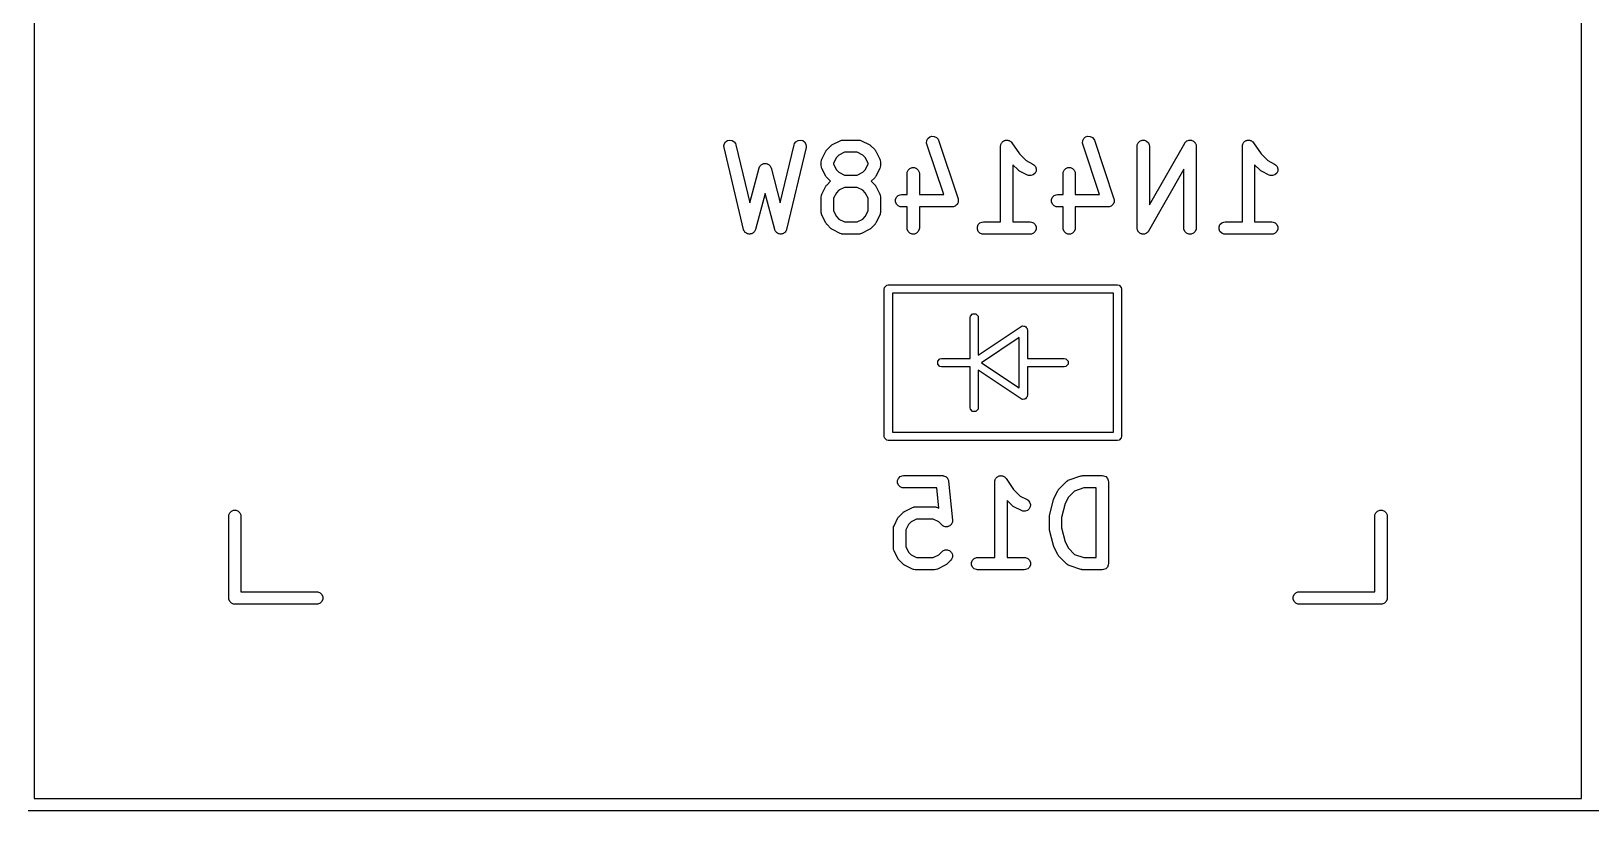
# Model space of a CAD drawing. Extents: x 100 to 190, y -154 to -36.
# Drawn here: x 142.91 to 161.96, y -152.47 to -142.95 of the extents above; entities that cross this region are included whole.
import ezdxf

# ---------------------------------------------------------------- set-up
doc = ezdxf.new("R2010")
doc.units = 0
doc.layers.add('BLACK', color=7, linetype='CONTINUOUS')

msp = doc.modelspace()

# ---------------------------------------------------------------- linework, layer by layer
at = {"layer": 'BLACK', "linetype": 'CONTINUOUS'}
for p, q in [((142.95, -133.425), (142.95, -152.325)), ((161.85, -152.325), (161.85, -133.425)), ((151.372968, -144.357623), (151.377601, -144.328728)), ((151.374956, -144.372191), (151.372968, -144.357623)), ((151.613051, -145.372191), (151.374956, -144.372191)), ((151.377601, -144.328728), (151.392937, -144.303806)), ((151.392937, -144.303806), (151.416644, -144.286649)), ((151.416644, -144.286649), (151.445112, -144.279871)), ((151.445112, -144.279871), (151.474007, -144.284504)), ((151.474007, -144.284504), (151.498929, -144.29984)), ((151.498929, -144.29984), (151.516086, -144.323547)), ((151.516086, -144.323547), (151.520876, -144.337447)), ((151.520876, -144.337447), (151.690127, -145.048303)), ((152.062846, -145.048303), (152.232098, -144.337447)), ((152.378018, -144.37219), (152.139923, -145.372191)), ((152.232098, -144.337447), (152.236888, -144.323547)), ((152.236888, -144.323547), (152.254045, -144.29984)), ((152.254045, -144.29984), (152.278967, -144.284504)), ((152.278967, -144.284504), (152.307862, -144.279871)), ((152.307862, -144.279871), (152.33633, -144.286649)), ((152.33633, -144.286649), (152.360037, -144.303806)), ((152.360037, -144.303806), (152.375373, -144.328728)), ((152.375373, -144.328728), (152.380006, -144.357623)), ((152.380006, -144.357623), (152.378018, -144.37219)), ((152.628259, -144.402773), (152.632978, -144.397024)), ((152.632978, -144.397024), (152.680597, -144.349405)), ((152.680597, -144.349405), (152.686346, -144.344686)), ((152.686346, -144.344686), (152.687646, -144.343188)), ((152.687646, -144.343188), (152.689905, -144.341766)), ((152.689905, -144.341766), (152.691962, -144.340078)), ((152.691962, -144.340078), (152.693789, -144.33932)), ((152.693789, -144.33932), (152.700089, -144.335356)), ((152.700089, -144.335356), (152.795327, -144.287737)), ((152.795327, -144.287737), (152.809058, -144.282482)), ((152.809058, -144.282482), (152.811747, -144.28229)), ((152.811747, -144.28229), (152.814236, -144.28126)), ((152.814236, -144.28126), (152.828868, -144.279819)), ((152.828868, -144.279819), (153.019344, -144.279819)), ((153.019344, -144.279819), (153.033976, -144.28126)), ((153.033976, -144.28126), (153.036465, -144.282291)), ((153.036465, -144.282291), (153.039153, -144.282482)), ((153.039153, -144.282482), (153.052885, -144.287737)), ((153.052885, -144.287737), (153.148123, -144.335356)), ((153.148123, -144.335356), (153.154422, -144.33932)), ((153.154422, -144.33932), (153.15625, -144.340078)), ((153.15625, -144.340078), (153.158306, -144.341766)), ((153.158306, -144.341766), (153.160566, -144.343188)), ((153.160566, -144.343188), (153.161865, -144.344686)), ((153.161865, -144.344686), (153.167615, -144.349405)), ((153.167615, -144.349405), (153.215234, -144.397024)), ((153.215234, -144.397024), (153.219952, -144.402773)), ((153.849695, -144.31658), (153.85177, -144.28739)), ((153.852955, -144.330917), (153.849695, -144.31658)), ((153.85177, -144.28739), (153.864856, -144.261217)), ((154.058144, -144.946485), (153.852955, -144.330917)), ((153.864856, -144.261217), (153.886963, -144.242043)), ((153.886963, -144.242043), (153.914726, -144.232789)), ((153.914726, -144.232789), (153.943916, -144.234864)), ((153.943916, -144.234864), (153.970089, -144.24795)), ((153.970089, -144.24795), (153.989263, -144.270057)), ((153.989263, -144.270057), (153.995257, -144.283483)), ((153.995257, -144.283483), (154.233352, -144.997767)), ((154.753868, -144.35474), (154.753883, -144.354663)), ((154.753873, -144.354766), (154.753868, -144.35474)), ((154.753868, -144.354819), (154.753873, -144.354766)), ((154.753868, -145.279819), (154.753868, -144.354819)), ((154.753883, -144.354663), (154.755309, -144.340187)), ((154.755309, -144.340187), (154.75815, -144.333326)), ((154.75815, -144.333326), (154.759607, -144.326046)), ((154.759607, -144.326046), (154.763695, -144.31994)), ((154.763695, -144.31994), (154.766508, -144.313151)), ((154.766508, -144.313151), (154.771758, -144.3079)), ((154.771758, -144.3079), (154.77589, -144.301731)), ((154.77589, -144.301731), (154.782004, -144.297654)), ((154.782004, -144.297654), (154.7872, -144.292459)), ((154.7872, -144.292459), (154.79406, -144.289617)), ((154.79406, -144.289617), (154.800239, -144.285498)), ((154.800239, -144.285498), (154.807447, -144.284072)), ((154.807447, -144.284072), (154.814236, -144.28126)), ((154.814236, -144.28126), (154.821663, -144.28126)), ((154.821663, -144.28126), (154.828947, -144.279819)), ((154.828947, -144.279819), (154.836152, -144.28126)), ((154.836152, -144.28126), (154.8435, -144.28126)), ((154.8435, -144.28126), (154.85036, -144.284101)), ((154.85036, -144.284101), (154.857641, -144.285558)), ((154.857641, -144.285558), (154.863746, -144.289646)), ((154.863746, -144.289646), (154.870536, -144.292459)), ((154.870536, -144.292459), (154.875786, -144.297709)), ((154.875786, -144.297709), (154.881956, -144.301841)), ((154.881956, -144.301841), (154.891176, -144.313099)), ((154.891176, -144.313099), (154.891228, -144.313151)), ((154.891228, -144.313151), (154.891237, -144.313173)), ((154.891237, -144.313173), (154.891272, -144.313216)), ((154.891272, -144.313216), (154.98239, -144.449894)), ((155.754457, -144.31658), (155.756532, -144.28739)), ((155.757717, -144.330917), (155.754457, -144.31658)), ((155.756532, -144.28739), (155.769618, -144.261217)), ((155.962906, -144.946485), (155.757717, -144.330917)), ((155.769618, -144.261217), (155.791725, -144.242043)), ((155.791725, -144.242043), (155.819488, -144.232789)), ((155.819488, -144.232789), (155.848678, -144.234864)), ((155.848678, -144.234864), (155.874851, -144.24795)), ((155.874851, -144.24795), (155.894025, -144.270057)), ((155.894025, -144.270057), (155.900019, -144.283483)), ((155.900019, -144.283483), (156.138114, -144.997767)), ((156.420535, -144.354819), (156.421976, -144.340187)), ((156.420535, -145.354819), (156.420535, -144.354819)), ((156.421976, -144.340187), (156.433175, -144.313151)), ((156.433175, -144.313151), (156.453867, -144.292459)), ((156.453867, -144.292459), (156.480903, -144.28126)), ((156.480903, -144.28126), (156.510167, -144.28126)), ((156.510167, -144.28126), (156.537203, -144.292459)), ((156.537203, -144.292459), (156.557895, -144.313151)), ((156.557895, -144.313151), (156.569094, -144.340187)), ((156.569094, -144.340187), (156.570535, -144.354819)), ((156.570535, -145.072402), (157.001845, -144.317608)), ((156.570535, -144.354819), (156.570535, -145.072402)), ((157.001845, -144.317608), (157.004034, -144.314523)), ((157.004034, -144.314523), (157.004603, -144.313151)), ((157.004603, -144.313151), (157.006, -144.311753)), ((157.006, -144.311753), (157.010355, -144.305619)), ((157.010355, -144.305619), (157.018243, -144.29951)), ((157.018243, -144.29951), (157.025295, -144.292459)), ((157.025295, -144.292459), (157.029713, -144.290628)), ((157.029713, -144.290628), (157.033493, -144.287702)), ((157.033493, -144.287702), (157.043114, -144.285077)), ((157.043114, -144.285077), (157.052331, -144.28126)), ((157.052331, -144.28126), (157.057112, -144.28126)), ((157.057112, -144.28126), (157.061724, -144.280002)), ((157.061724, -144.280002), (157.071621, -144.28126)), ((157.071621, -144.28126), (157.081595, -144.28126)), ((157.081595, -144.28126), (157.08601, -144.283089)), ((157.08601, -144.283089), (157.090754, -144.283692)), ((157.090754, -144.283692), (157.099418, -144.288642)), ((157.099418, -144.288642), (157.108631, -144.292459)), ((157.108631, -144.292459), (157.112009, -144.295837)), ((157.112009, -144.295837), (157.116163, -144.298211)), ((157.116163, -144.298211), (157.122272, -144.3061)), ((157.122272, -144.3061), (157.129323, -144.313151)), ((157.129323, -144.313151), (157.131152, -144.317567)), ((157.131152, -144.317567), (157.13408, -144.321348)), ((157.13408, -144.321348), (157.136704, -144.330971)), ((157.136704, -144.330971), (157.140522, -144.340187)), ((157.140522, -144.340187), (157.141258, -144.347669)), ((157.141258, -144.347669), (157.14178, -144.34958)), ((157.14178, -144.34958), (157.141592, -144.351055)), ((157.141592, -144.351055), (157.141963, -144.354819)), ((157.141963, -144.354819), (157.141963, -145.354819)), ((157.706249, -144.35474), (157.706264, -144.354663)), ((157.706254, -144.354766), (157.706249, -144.35474)), ((157.706249, -144.354819), (157.706254, -144.354766)), ((157.706249, -145.279819), (157.706249, -144.354819)), ((157.706264, -144.354663), (157.70769, -144.340187)), ((157.70769, -144.340187), (157.710531, -144.333326)), ((157.710531, -144.333326), (157.711988, -144.326046)), ((157.711988, -144.326046), (157.716076, -144.31994)), ((157.716076, -144.31994), (157.718889, -144.313151)), ((157.718889, -144.313151), (157.724139, -144.3079)), ((157.724139, -144.3079), (157.728271, -144.301731)), ((157.728271, -144.301731), (157.734385, -144.297654)), ((157.734385, -144.297654), (157.739581, -144.292459)), ((157.739581, -144.292459), (157.746441, -144.289617)), ((157.746441, -144.289617), (157.75262, -144.285498)), ((157.75262, -144.285498), (157.759828, -144.284072)), ((157.759828, -144.284072), (157.766617, -144.28126)), ((157.766617, -144.28126), (157.774044, -144.28126)), ((157.774044, -144.28126), (157.781328, -144.279819)), ((157.781328, -144.279819), (157.788533, -144.28126)), ((157.788533, -144.28126), (157.795881, -144.28126)), ((157.795881, -144.28126), (157.802741, -144.284101)), ((157.802741, -144.284101), (157.810022, -144.285558)), ((157.810022, -144.285558), (157.816127, -144.289646)), ((157.816127, -144.289646), (157.822917, -144.292459)), ((157.822917, -144.292459), (157.828167, -144.297709)), ((157.828167, -144.297709), (157.834337, -144.301841)), ((157.834337, -144.301841), (157.843557, -144.313099)), ((157.843557, -144.313099), (157.843609, -144.313151)), ((157.843609, -144.313151), (157.843618, -144.313173)), ((157.843618, -144.313173), (157.843653, -144.313216)), ((157.843653, -144.313216), (157.934771, -144.449894)), ((151.820158, -144.591015), (151.824015, -144.588062)), ((151.824015, -144.588062), (151.826969, -144.584204)), ((151.826969, -144.584204), (151.835536, -144.579243)), ((151.835536, -144.579243), (151.843396, -144.573228)), ((151.843396, -144.573228), (151.848088, -144.571976)), ((151.848088, -144.571976), (151.852294, -144.569542)), ((151.852294, -144.569542), (151.862111, -144.568237)), ((151.862111, -144.568237), (151.871672, -144.565688)), ((151.871672, -144.565688), (151.876484, -144.566327)), ((151.876484, -144.566327), (151.881303, -144.565687)), ((151.881303, -144.565687), (151.890873, -144.568239)), ((151.890873, -144.568239), (151.90068, -144.569542)), ((151.90068, -144.569542), (151.904881, -144.571974)), ((151.904881, -144.571974), (151.909578, -144.573227)), ((151.909578, -144.573227), (151.91744, -144.579245)), ((151.91744, -144.579245), (151.926005, -144.584204)), ((151.926005, -144.584204), (151.928957, -144.588061)), ((151.928957, -144.588061), (151.932816, -144.591015)), ((152.563392, -144.545295), (152.564833, -144.530663)), ((152.563392, -144.592914), (152.563392, -144.545295)), ((152.564833, -144.530663), (152.565864, -144.528173)), ((152.565864, -144.528173), (152.566055, -144.525486)), ((152.566055, -144.525486), (152.57131, -144.511754)), ((152.57131, -144.511754), (152.618929, -144.416516)), ((152.618929, -144.416516), (152.622893, -144.410216)), ((152.622893, -144.410216), (152.623651, -144.408389)), ((152.623651, -144.408389), (152.625339, -144.406332)), ((152.625339, -144.406332), (152.626761, -144.404073)), ((152.626761, -144.404073), (152.628259, -144.402773)), ((152.74765, -144.494484), (152.713392, -144.563)), ((152.713392, -144.563), (152.713392, -144.575209)), ((152.713392, -144.575209), (152.74765, -144.643725)), ((152.778057, -144.464077), (152.74765, -144.494484)), ((152.846573, -144.429819), (152.778057, -144.464077)), ((153.001639, -144.429819), (152.846573, -144.429819)), ((153.070155, -144.464077), (153.001639, -144.429819)), ((153.100562, -144.494484), (153.070155, -144.464077)), ((153.13482, -144.563), (153.100562, -144.494484)), ((153.100562, -144.643725), (153.13482, -144.575209)), ((153.13482, -144.575209), (153.13482, -144.563)), ((153.219952, -144.402773), (153.221451, -144.404073)), ((153.221451, -144.404073), (153.222872, -144.406332)), ((153.222872, -144.406332), (153.224561, -144.408389)), ((153.224561, -144.408389), (153.225318, -144.410216)), ((153.225318, -144.410216), (153.229283, -144.416516)), ((153.229283, -144.416516), (153.276902, -144.511754)), ((153.276902, -144.511754), (153.282157, -144.525485)), ((153.282157, -144.525485), (153.282348, -144.528174)), ((153.282348, -144.528174), (153.283379, -144.530663)), ((153.283379, -144.530663), (153.28482, -144.545295)), ((153.28482, -144.545295), (153.28482, -144.592914)), ((154.966311, -144.645947), (154.903868, -144.583504)), ((154.903868, -144.583504), (154.903868, -145.279819)), ((154.98239, -144.449894), (155.063771, -144.531275)), ((155.063771, -144.531275), (155.148123, -144.573451)), ((155.148123, -144.573451), (155.160566, -144.581283)), ((155.160566, -144.581283), (155.179739, -144.603391)), ((157.918692, -144.645947), (157.856249, -144.583504)), ((157.856249, -144.583504), (157.856249, -145.279819)), ((157.934771, -144.449894), (158.016152, -144.531275)), ((158.016152, -144.531275), (158.100504, -144.573451)), ((158.100504, -144.573451), (158.112947, -144.581283)), ((158.112947, -144.581283), (158.13212, -144.603391)), ((151.690127, -145.048303), (151.804019, -144.621208)), ((151.804019, -144.621208), (151.805304, -144.617779)), ((151.805304, -144.617779), (151.805496, -144.61634)), ((151.805496, -144.61634), (151.806485, -144.61463)), ((151.806485, -144.61463), (151.809182, -144.607441)), ((151.809182, -144.607441), (151.815199, -144.59958)), ((151.815199, -144.59958), (151.820158, -144.591015)), ((151.932816, -144.591015), (151.937777, -144.599583)), ((151.937777, -144.599583), (151.943792, -144.607442)), ((151.943792, -144.607442), (151.946486, -144.614626)), ((151.946486, -144.614626), (151.947478, -144.616339)), ((151.947478, -144.616339), (151.947669, -144.61778)), ((151.947669, -144.61778), (151.948955, -144.621208)), ((151.948955, -144.621208), (152.062846, -145.048303)), ((152.564833, -144.607546), (152.563392, -144.592914)), ((152.565864, -144.610035), (152.564833, -144.607546)), ((152.566055, -144.612723), (152.565864, -144.610035)), ((152.57131, -144.626455), (152.566055, -144.612723)), ((152.618929, -144.721693), (152.57131, -144.626455)), ((152.622893, -144.727992), (152.618929, -144.721693)), ((152.623651, -144.72982), (152.622893, -144.727992)), ((152.625339, -144.731876), (152.623651, -144.72982)), ((152.626761, -144.734136), (152.625339, -144.731876)), ((152.628259, -144.735435), (152.626761, -144.734136)), ((152.632978, -144.741185), (152.628259, -144.735435)), ((152.675183, -144.78339), (152.632978, -144.741185)), ((152.74765, -144.643725), (152.778057, -144.674132)), ((152.778057, -144.674132), (152.846573, -144.70839)), ((152.846573, -144.70839), (153.001639, -144.70839)), ((153.001639, -144.70839), (153.070155, -144.674132)), ((153.070155, -144.674132), (153.100562, -144.643725)), ((153.215234, -144.741185), (153.173029, -144.78339)), ((153.219952, -144.735435), (153.215234, -144.741185)), ((153.221451, -144.734136), (153.219952, -144.735435)), ((153.222872, -144.731876), (153.221451, -144.734136)), ((153.224561, -144.72982), (153.222872, -144.731876)), ((153.225318, -144.727992), (153.224561, -144.72982)), ((153.229283, -144.721693), (153.225318, -144.727992)), ((153.276902, -144.626455), (153.229283, -144.721693)), ((153.282157, -144.612724), (153.276902, -144.626455)), ((153.282348, -144.610034), (153.282157, -144.612724)), ((153.283379, -144.607546), (153.282348, -144.610034)), ((153.28482, -144.592914), (153.283379, -144.607546)), ((153.611011, -144.688152), (153.612452, -144.67352)), ((153.611011, -144.946485), (153.611011, -144.688152)), ((153.612452, -144.67352), (153.623651, -144.646484)), ((153.623651, -144.646484), (153.644343, -144.625792)), ((153.644343, -144.625792), (153.671379, -144.614593)), ((153.671379, -144.614593), (153.700643, -144.614593)), ((153.700643, -144.614593), (153.727679, -144.625792)), ((153.727679, -144.625792), (153.748371, -144.646484)), ((153.748371, -144.646484), (153.75957, -144.67352)), ((153.75957, -144.67352), (153.761011, -144.688152)), ((153.761011, -144.688152), (153.761011, -144.946485)), ((154.972061, -144.650667), (154.966311, -144.645947)), ((154.97336, -144.652164), (154.972061, -144.650667)), ((154.975614, -144.653583), (154.97336, -144.652164)), ((154.977676, -144.655275), (154.975614, -144.653583)), ((154.979508, -144.656033), (154.977676, -144.655275)), ((154.985803, -144.659996), (154.979508, -144.656033)), ((155.081041, -144.707615), (154.985803, -144.659996)), ((155.094772, -144.71287), (155.081041, -144.707615)), ((155.123962, -144.714944), (155.094772, -144.71287)), ((155.151724, -144.70569), (155.123962, -144.714944)), ((155.173831, -144.686517), (155.151724, -144.70569)), ((155.186919, -144.660342), (155.173831, -144.686517)), ((155.179739, -144.603391), (155.188993, -144.631152)), ((155.188993, -144.631152), (155.186919, -144.660342)), ((155.515773, -144.688152), (155.517214, -144.67352)), ((155.515773, -144.946485), (155.515773, -144.688152)), ((155.517214, -144.67352), (155.528413, -144.646484)), ((155.528413, -144.646484), (155.549105, -144.625792)), ((155.549105, -144.625792), (155.576141, -144.614593)), ((155.576141, -144.614593), (155.605405, -144.614593)), ((155.605405, -144.614593), (155.632441, -144.625792)), ((155.632441, -144.625792), (155.653133, -144.646484)), ((155.653133, -144.646484), (155.664332, -144.67352)), ((155.664332, -144.67352), (155.665773, -144.688152)), ((155.665773, -144.688152), (155.665773, -144.946485)), ((156.991963, -144.637235), (156.560653, -145.392029)), ((156.991963, -145.354819), (156.991963, -144.637235)), ((157.924442, -144.650667), (157.918692, -144.645947)), ((157.925741, -144.652164), (157.924442, -144.650667)), ((157.927995, -144.653583), (157.925741, -144.652164)), ((157.930057, -144.655275), (157.927995, -144.653583)), ((157.931889, -144.656033), (157.930057, -144.655275)), ((157.938184, -144.659996), (157.931889, -144.656033)), ((158.033422, -144.707615), (157.938184, -144.659996)), ((158.047153, -144.71287), (158.033422, -144.707615)), ((158.076343, -144.714944), (158.047153, -144.71287)), ((158.104105, -144.70569), (158.076343, -144.714944)), ((158.126212, -144.686517), (158.104105, -144.70569)), ((158.1393, -144.660342), (158.126212, -144.686517)), ((158.13212, -144.603391), (158.141374, -144.631152)), ((158.141374, -144.631152), (158.1393, -144.660342)), ((151.876486, -144.931613), (151.758479, -145.374144)), ((151.994495, -145.374144), (151.876486, -144.931613)), ((152.563392, -144.973866), (152.564833, -144.959234)), ((152.564833, -144.959234), (152.565864, -144.956744)), ((152.565864, -144.956744), (152.566055, -144.954057)), ((152.566055, -144.954057), (152.57131, -144.940325)), ((152.57131, -144.940325), (152.618929, -144.845087)), ((152.618929, -144.845087), (152.622893, -144.838787)), ((152.622893, -144.838787), (152.623651, -144.83696)), ((152.623651, -144.83696), (152.625339, -144.834903)), ((152.625339, -144.834903), (152.626761, -144.832644)), ((152.626761, -144.832644), (152.628259, -144.831344)), ((152.628259, -144.831344), (152.632978, -144.825595)), ((152.632978, -144.825595), (152.675183, -144.78339)), ((152.74765, -144.923055), (152.713392, -144.991571)), ((152.778057, -144.892648), (152.74765, -144.923055)), ((152.846573, -144.85839), (152.778057, -144.892648)), ((153.001639, -144.85839), (152.846573, -144.85839)), ((153.070155, -144.892648), (153.001639, -144.85839)), ((153.100562, -144.923055), (153.070155, -144.892648)), ((153.13482, -144.991571), (153.100562, -144.923055)), ((153.173029, -144.78339), (153.215234, -144.825595)), ((153.215234, -144.825595), (153.219952, -144.831344)), ((153.219952, -144.831344), (153.221451, -144.832644)), ((153.221451, -144.832644), (153.222872, -144.834903)), ((153.222872, -144.834903), (153.224561, -144.83696)), ((153.224561, -144.83696), (153.225318, -144.838787)), ((153.225318, -144.838787), (153.229283, -144.845087)), ((153.229283, -144.845087), (153.276902, -144.940325)), ((153.276902, -144.940325), (153.282157, -144.954056)), ((153.282157, -144.954056), (153.282348, -144.956745)), ((153.282348, -144.956745), (153.283379, -144.959234)), ((153.283379, -144.959234), (153.28482, -144.973866)), ((153.480794, -144.979817), (153.501486, -144.959125)), ((153.501486, -144.959125), (153.528522, -144.947926)), ((153.528522, -144.947926), (153.543154, -144.946485)), ((153.543154, -144.946485), (153.611011, -144.946485)), ((153.761011, -144.946485), (154.058144, -144.946485)), ((155.385556, -144.979817), (155.406248, -144.959125)), ((155.406248, -144.959125), (155.433284, -144.947926)), ((155.433284, -144.947926), (155.447916, -144.946485)), ((155.447916, -144.946485), (155.515773, -144.946485)), ((155.665773, -144.946485), (155.962906, -144.946485)), ((152.563392, -145.164342), (152.563392, -144.973866)), ((152.713392, -144.991571), (152.713392, -145.146637)), ((152.713392, -145.146637), (152.74765, -145.215153)), ((153.100561, -145.215153), (153.13482, -145.146637)), ((153.13482, -145.146637), (153.13482, -144.991571)), ((153.28482, -144.973866), (153.28482, -145.164342)), ((153.469595, -145.006853), (153.480794, -144.979817)), ((153.469595, -145.036117), (153.469595, -145.006853)), ((153.480794, -145.063153), (153.469595, -145.036117)), ((153.501486, -145.083845), (153.480794, -145.063153)), ((153.528522, -145.095044), (153.501486, -145.083845)), ((153.543154, -145.096485), (153.528522, -145.095044)), ((153.611011, -145.096485), (153.543154, -145.096485)), ((153.611011, -145.354819), (153.611011, -145.096485)), ((154.162201, -145.096485), (153.761011, -145.096485)), ((153.761011, -145.096485), (153.761011, -145.354819)), ((154.169606, -145.095755), (154.162201, -145.096485)), ((154.171581, -145.095896), (154.169606, -145.095755)), ((154.173006, -145.09542), (154.171581, -145.095896)), ((154.176833, -145.095044), (154.173006, -145.09542)), ((154.187942, -145.090442), (154.176833, -145.095044)), ((154.199343, -145.086642), (154.187942, -145.090442)), ((154.201378, -145.084876), (154.199343, -145.086642)), ((154.203869, -145.083845), (154.201378, -145.084876)), ((154.212371, -145.075342), (154.203869, -145.083845)), ((154.221451, -145.067468), (154.212371, -145.075342)), ((154.222655, -145.065058), (154.221451, -145.067468)), ((154.224561, -145.063153), (154.222655, -145.065058)), ((154.229163, -145.052041), (154.224561, -145.063153)), ((154.234537, -145.041294), (154.229163, -145.052041)), ((154.233352, -144.997767), (154.235001, -145.005022)), ((154.234727, -145.038608), (154.234537, -145.041294)), ((154.23576, -145.036117), (154.234727, -145.038608)), ((154.235001, -145.005022), (154.23576, -145.006853)), ((154.23576, -145.006853), (154.23576, -145.008357)), ((154.23576, -145.008357), (154.236612, -145.012104)), ((154.236612, -145.012104), (154.23576, -145.024089)), ((154.23576, -145.024089), (154.23576, -145.036117)), ((155.374357, -145.006853), (155.385556, -144.979817)), ((155.374357, -145.036117), (155.374357, -145.006853)), ((155.385556, -145.063153), (155.374357, -145.036117)), ((155.406248, -145.083845), (155.385556, -145.063153)), ((155.433284, -145.095044), (155.406248, -145.083845)), ((155.447916, -145.096485), (155.433284, -145.095044)), ((155.515773, -145.096485), (155.447916, -145.096485)), ((155.515773, -145.354819), (155.515773, -145.096485)), ((156.066963, -145.096485), (155.665773, -145.096485)), ((155.665773, -145.096485), (155.665773, -145.354819)), ((156.074368, -145.095755), (156.066963, -145.096485)), ((156.076343, -145.095896), (156.074368, -145.095755)), ((156.077768, -145.09542), (156.076343, -145.095896)), ((156.081595, -145.095044), (156.077768, -145.09542)), ((156.092704, -145.090442), (156.081595, -145.095044)), ((156.104105, -145.086642), (156.092704, -145.090442)), ((156.10614, -145.084876), (156.104105, -145.086642)), ((156.108631, -145.083845), (156.10614, -145.084876)), ((156.117133, -145.075342), (156.108631, -145.083845)), ((156.126213, -145.067468), (156.117133, -145.075342)), ((156.127417, -145.065058), (156.126213, -145.067468)), ((156.129323, -145.063153), (156.127417, -145.065058)), ((156.133925, -145.052041), (156.129323, -145.063153)), ((156.139299, -145.041294), (156.133925, -145.052041)), ((156.138114, -144.997767), (156.139763, -145.005022)), ((156.139489, -145.038608), (156.139299, -145.041294)), ((156.140522, -145.036117), (156.139489, -145.038608)), ((156.139763, -145.005022), (156.140522, -145.006853)), ((156.140522, -145.006853), (156.140522, -145.008357)), ((156.140522, -145.008357), (156.141374, -145.012104)), ((156.141374, -145.012104), (156.140522, -145.024089)), ((156.140522, -145.024089), (156.140522, -145.036117)), ((152.564833, -145.178974), (152.563392, -145.164342)), ((152.565864, -145.181463), (152.564833, -145.178974)), ((152.566055, -145.184151), (152.565864, -145.181463)), ((152.57131, -145.197883), (152.566055, -145.184151)), ((152.618929, -145.293121), (152.57131, -145.197883)), ((152.622892, -145.299417), (152.618929, -145.293121)), ((152.62365, -145.301247), (152.622892, -145.299417)), ((152.625339, -145.303305), (152.62365, -145.301247)), ((152.626761, -145.305564), (152.625339, -145.303305)), ((152.628259, -145.306863), (152.626761, -145.305564)), ((152.632977, -145.312612), (152.628259, -145.306863)), ((152.680596, -145.360232), (152.632977, -145.312612)), ((152.74765, -145.215153), (152.778057, -145.245561)), ((152.778057, -145.245561), (152.846573, -145.279819)), ((152.846573, -145.279819), (153.001639, -145.279819)), ((153.001639, -145.279819), (153.070154, -145.245561)), ((153.070154, -145.245561), (153.100561, -145.215153)), ((153.215234, -145.312613), (153.167616, -145.360232)), ((153.219952, -145.306863), (153.215234, -145.312613)), ((153.221451, -145.305564), (153.219952, -145.306863)), ((153.222872, -145.303305), (153.221451, -145.305564)), ((153.224562, -145.301247), (153.222872, -145.303305)), ((153.225319, -145.299417), (153.224562, -145.301247)), ((153.229283, -145.293121), (153.225319, -145.299417)), ((153.276902, -145.197883), (153.229283, -145.293121)), ((153.282157, -145.184152), (153.276902, -145.197883)), ((153.282348, -145.181462), (153.282157, -145.184152)), ((153.283379, -145.178974), (153.282348, -145.181462)), ((153.28482, -145.164342), (153.283379, -145.178974)), ((154.469595, -145.340187), (154.480794, -145.313151)), ((154.469595, -145.369451), (154.469595, -145.340187)), ((154.480794, -145.313151), (154.501486, -145.292459)), ((154.501486, -145.292459), (154.528522, -145.28126)), ((154.528522, -145.28126), (154.543154, -145.279819)), ((154.543154, -145.279819), (154.753868, -145.279819)), ((154.903868, -145.279819), (155.114582, -145.279819)), ((155.114582, -145.279819), (155.129214, -145.28126)), ((155.129214, -145.28126), (155.15625, -145.292459)), ((155.15625, -145.292459), (155.176942, -145.313151)), ((155.176942, -145.313151), (155.188141, -145.340187)), ((155.188141, -145.340187), (155.188141, -145.369451)), ((157.421976, -145.340187), (157.433175, -145.313151)), ((157.421976, -145.369451), (157.421976, -145.340187)), ((157.433175, -145.313151), (157.453867, -145.292459)), ((157.453867, -145.292459), (157.480903, -145.28126)), ((157.480903, -145.28126), (157.495535, -145.279819)), ((157.495535, -145.279819), (157.706249, -145.279819)), ((157.856249, -145.279819), (158.066963, -145.279819)), ((158.066963, -145.279819), (158.081595, -145.28126)), ((158.081595, -145.28126), (158.108631, -145.292459)), ((158.108631, -145.292459), (158.129323, -145.313151)), ((158.129323, -145.313151), (158.140522, -145.340187)), ((158.140522, -145.340187), (158.140522, -145.369451)), ((151.61478, -145.37721), (151.613051, -145.372191)), ((151.61502, -145.379012), (151.61478, -145.37721)), ((151.615962, -145.38064), (151.61502, -145.379012)), ((151.617841, -145.386091), (151.615962, -145.38064)), ((151.624227, -145.394915), (151.617841, -145.386091)), ((151.629682, -145.404337), (151.624227, -145.394915)), ((151.632739, -145.406677), (151.629682, -145.404337)), ((151.634998, -145.409798), (151.632739, -145.406677)), ((151.644273, -145.415505), (151.634998, -145.409798)), ((151.65292, -145.422124), (151.644273, -145.415505)), ((151.65664, -145.423116), (151.65292, -145.422124)), ((151.65992, -145.425134), (151.65664, -145.423116)), ((151.670674, -145.426858), (151.65992, -145.425134)), ((151.681196, -145.429664), (151.670674, -145.426858)), ((151.685011, -145.429157), (151.681196, -145.429664)), ((151.688815, -145.429767), (151.685011, -145.429157)), ((151.699413, -145.427243), (151.688815, -145.429767)), ((151.710204, -145.42581), (151.699413, -145.427243)), ((151.713535, -145.423881), (151.710204, -145.42581)), ((151.717283, -145.422989), (151.713535, -145.423881)), ((151.726107, -145.416602), (151.717283, -145.422989)), ((151.735529, -145.411148), (151.726107, -145.416602)), ((151.737869, -145.40809), (151.735529, -145.411148)), ((151.74099, -145.405832), (151.737869, -145.40809)), ((151.746697, -145.396556), (151.74099, -145.405832)), ((151.753316, -145.38791), (151.746697, -145.396556)), ((151.755341, -145.38251), (151.753316, -145.38791)), ((151.756326, -145.38091), (151.755341, -145.38251)), ((151.756613, -145.379118), (151.756326, -145.38091)), ((151.758479, -145.374144), (151.756613, -145.379118)), ((151.99636, -145.379119), (151.994495, -145.374144)), ((151.996648, -145.38091), (151.99636, -145.379119)), ((151.997632, -145.382509), (151.996648, -145.38091)), ((151.999658, -145.387911), (151.997632, -145.382509)), ((152.006278, -145.396559), (151.999658, -145.387911)), ((152.011984, -145.405832), (152.006278, -145.396559)), ((152.015104, -145.40809), (152.011984, -145.405832)), ((152.017445, -145.411148), (152.015104, -145.40809)), ((152.026866, -145.416602), (152.017445, -145.411148)), ((152.035691, -145.422989), (152.026866, -145.416602)), ((152.039438, -145.423881), (152.035691, -145.422989)), ((152.04277, -145.42581), (152.039438, -145.423881)), ((152.053563, -145.427244), (152.04277, -145.42581)), ((152.064159, -145.429767), (152.053563, -145.427244)), ((152.06796, -145.429157), (152.064159, -145.429767)), ((152.071779, -145.429665), (152.06796, -145.429157)), ((152.08231, -145.426856), (152.071779, -145.429665)), ((152.093054, -145.425134), (152.08231, -145.426856)), ((152.09633, -145.423118), (152.093054, -145.425134)), ((152.100054, -145.422125), (152.09633, -145.423118)), ((152.108704, -145.415503), (152.100054, -145.422125)), ((152.117976, -145.409798), (152.108704, -145.415503)), ((152.120234, -145.406677), (152.117976, -145.409798)), ((152.123292, -145.404337), (152.120234, -145.406677)), ((152.128747, -145.394914), (152.123292, -145.404337)), ((152.135133, -145.386091), (152.128747, -145.394914)), ((152.13701, -145.380642), (152.135133, -145.386091)), ((152.137954, -145.379013), (152.13701, -145.380642)), ((152.138193, -145.377209), (152.137954, -145.379013)), ((152.139923, -145.372191), (152.138193, -145.377209)), ((152.686345, -145.36495), (152.680596, -145.360232)), ((152.687646, -145.36645), (152.686345, -145.36495)), ((152.689905, -145.367872), (152.687646, -145.36645)), ((152.691962, -145.36956), (152.689905, -145.367872)), ((152.693789, -145.370317), (152.691962, -145.36956)), ((152.700089, -145.374282), (152.693789, -145.370317)), ((152.795327, -145.421901), (152.700089, -145.374282)), ((152.809058, -145.427156), (152.795327, -145.421901)), ((152.811747, -145.427347), (152.809058, -145.427156)), ((152.814236, -145.428378), (152.811747, -145.427347)), ((152.828868, -145.429819), (152.814236, -145.428378)), ((153.019344, -145.429819), (152.828868, -145.429819)), ((153.033976, -145.428378), (153.019344, -145.429819)), ((153.036465, -145.427346), (153.033976, -145.428378)), ((153.039153, -145.427156), (153.036465, -145.427346)), ((153.052885, -145.421901), (153.039153, -145.427156)), ((153.148123, -145.374282), (153.052885, -145.421901)), ((153.154422, -145.370317), (153.148123, -145.374282)), ((153.15625, -145.36956), (153.154422, -145.370317)), ((153.158306, -145.367872), (153.15625, -145.36956)), ((153.160566, -145.36645), (153.158306, -145.367872)), ((153.161866, -145.36495), (153.160566, -145.36645)), ((153.167616, -145.360232), (153.161866, -145.36495)), ((153.612452, -145.369451), (153.611011, -145.354819)), ((153.623651, -145.396487), (153.612452, -145.369451)), ((153.644343, -145.417179), (153.623651, -145.396487)), ((153.671379, -145.428378), (153.644343, -145.417179)), ((153.700643, -145.428378), (153.671379, -145.428378)), ((153.727679, -145.417179), (153.700643, -145.428378)), ((153.748371, -145.396487), (153.727679, -145.417179)), ((153.75957, -145.369451), (153.748371, -145.396487)), ((153.761011, -145.354819), (153.75957, -145.369451)), ((154.480794, -145.396487), (154.469595, -145.369451)), ((154.501486, -145.417179), (154.480794, -145.396487)), ((154.528522, -145.428378), (154.501486, -145.417179)), ((154.543154, -145.429819), (154.528522, -145.428378)), ((155.114582, -145.429819), (154.543154, -145.429819)), ((155.129214, -145.428378), (155.114582, -145.429819)), ((155.15625, -145.417179), (155.129214, -145.428378)), ((155.176942, -145.396487), (155.15625, -145.417179)), ((155.188141, -145.369451), (155.176942, -145.396487)), ((155.517214, -145.369451), (155.515773, -145.354819)), ((155.528413, -145.396487), (155.517214, -145.369451)), ((155.549105, -145.417179), (155.528413, -145.396487)), ((155.576141, -145.428378), (155.549105, -145.417179)), ((155.605405, -145.428378), (155.576141, -145.428378)), ((155.632441, -145.417179), (155.605405, -145.428378)), ((155.653133, -145.396487), (155.632441, -145.417179)), ((155.664332, -145.369451), (155.653133, -145.396487)), ((155.665773, -145.354819), (155.664332, -145.369451)), ((156.420905, -145.358582), (156.420535, -145.354819)), ((156.420718, -145.360058), (156.420905, -145.358582)), ((156.421239, -145.361968), (156.420718, -145.360058)), ((156.421976, -145.369451), (156.421239, -145.361968)), ((156.425793, -145.378666), (156.421976, -145.369451)), ((156.428418, -145.38829), (156.425793, -145.378666)), ((156.431345, -145.39207), (156.428418, -145.38829)), ((156.433175, -145.396487), (156.431345, -145.39207)), ((156.440225, -145.403537), (156.433175, -145.396487)), ((156.446335, -145.411427), (156.440225, -145.403537)), ((156.450488, -145.4138), (156.446335, -145.411427)), ((156.453867, -145.417179), (156.450488, -145.4138)), ((156.463079, -145.420995), (156.453867, -145.417179)), ((156.471744, -145.425946), (156.463079, -145.420995)), ((156.476487, -145.426548), (156.471744, -145.425946)), ((156.480903, -145.428378), (156.476487, -145.426548)), ((156.490877, -145.428378), (156.480903, -145.428378)), ((156.500774, -145.429636), (156.490877, -145.428378)), ((156.505386, -145.428378), (156.500774, -145.429636)), ((156.510167, -145.428378), (156.505386, -145.428378)), ((156.519382, -145.42456), (156.510167, -145.428378)), ((156.529006, -145.421936), (156.519382, -145.42456)), ((156.532786, -145.419008), (156.529006, -145.421936)), ((156.537203, -145.417179), (156.532786, -145.419008)), ((156.544253, -145.410128), (156.537203, -145.417179)), ((156.552143, -145.404019), (156.544253, -145.410128)), ((156.556495, -145.397886), (156.552143, -145.404019)), ((156.557895, -145.396487), (156.556495, -145.397886)), ((156.558464, -145.395112), (156.557895, -145.396487)), ((156.560653, -145.392029), (156.558464, -145.395112)), ((156.993404, -145.369451), (156.991963, -145.354819)), ((157.004603, -145.396487), (156.993404, -145.369451)), ((157.025295, -145.417179), (157.004603, -145.396487)), ((157.052331, -145.428378), (157.025295, -145.417179)), ((157.081595, -145.428378), (157.052331, -145.428378)), ((157.108631, -145.417179), (157.081595, -145.428378)), ((157.129323, -145.396487), (157.108631, -145.417179)), ((157.140522, -145.369451), (157.129323, -145.396487)), ((157.141963, -145.354819), (157.140522, -145.369451)), ((157.433175, -145.396487), (157.421976, -145.369451)), ((157.453867, -145.417179), (157.433175, -145.396487)), ((157.480903, -145.428378), (157.453867, -145.417179)), ((157.495535, -145.429819), (157.480903, -145.428378)), ((158.066963, -145.429819), (157.495535, -145.429819)), ((158.081595, -145.428378), (158.066963, -145.429819)), ((158.108631, -145.417179), (158.081595, -145.428378)), ((158.129323, -145.396487), (158.108631, -145.417179)), ((158.140522, -145.369451), (158.129323, -145.396487)), ((153.33125, -146.1), (153.335056, -146.080866)), ((153.33125, -147.9), (153.33125, -146.1)), ((153.335056, -146.080866), (153.362116, -146.053806)), ((153.362116, -146.053806), (153.38125, -146.05)), ((153.38125, -146.05), (156.18125, -146.05)), ((156.18125, -146.05), (156.200384, -146.053806)), ((156.200384, -146.053806), (156.227444, -146.080866)), ((156.227444, -146.080866), (156.23125, -146.1)), ((156.23125, -146.1), (156.23125, -147.9)), ((153.43125, -146.15), (153.43125, -147.85)), ((156.13125, -146.15), (153.43125, -146.15)), ((156.13125, -147.85), (156.13125, -146.15)), ((154.38125, -146.45), (154.385056, -146.430866)), ((154.38125, -146.95), (154.38125, -146.45)), ((154.385056, -146.430866), (154.412116, -146.403806)), ((154.412116, -146.403806), (154.450384, -146.403806)), ((154.450384, -146.403806), (154.477444, -146.430866)), ((154.477444, -146.430866), (154.48125, -146.45)), ((154.48125, -146.45), (154.48125, -146.906573)), ((154.48125, -146.906573), (155.003515, -146.558398)), ((155.003515, -146.558398), (155.010344, -146.555577)), ((155.010344, -146.555577), (155.012116, -146.553806)), ((155.012116, -146.553806), (155.014633, -146.553806)), ((155.014633, -146.553806), (155.021546, -146.550951)), ((155.021546, -146.550951), (155.035821, -146.553806)), ((155.035821, -146.553806), (155.050384, -146.553806)), ((155.050384, -146.553806), (155.054024, -146.557446)), ((155.054024, -146.557446), (155.059072, -146.558456)), ((155.059072, -146.558456), (155.067147, -146.570569)), ((155.067147, -146.570569), (155.077444, -146.580866)), ((155.077444, -146.580866), (155.078903, -146.588203)), ((155.078903, -146.588203), (155.080299, -146.590297)), ((155.080299, -146.590297), (155.079808, -146.592751)), ((155.079808, -146.592751), (155.08125, -146.6)), ((155.08125, -146.6), (155.08125, -146.95)), ((154.98125, -146.693426), (154.521389, -147)), ((154.98125, -147.306573), (154.98125, -146.693426)), ((153.985056, -146.980866), (154.012116, -146.953806)), ((153.985056, -147.019134), (153.985056, -146.980866)), ((154.012116, -147.046194), (153.985056, -147.019134)), ((154.012116, -146.953806), (154.03125, -146.95)), ((154.03125, -147.05), (154.012116, -147.046194)), ((154.03125, -146.95), (154.38125, -146.95)), ((154.38125, -147.05), (154.03125, -147.05)), ((154.38125, -147.55), (154.38125, -147.05)), ((154.521389, -147), (154.98125, -147.306573)), ((155.08125, -146.95), (155.53125, -146.95)), ((155.53125, -147.05), (155.08125, -147.05)), ((155.08125, -147.05), (155.08125, -147.4)), ((155.53125, -146.95), (155.550384, -146.953806)), ((155.550384, -147.046194), (155.53125, -147.05)), ((155.550384, -146.953806), (155.577444, -146.980866)), ((155.577444, -147.019134), (155.550384, -147.046194)), ((155.577444, -146.980866), (155.577444, -147.019134)), ((155.003515, -147.441602), (154.48125, -147.093426)), ((154.48125, -147.093426), (154.48125, -147.55)), ((155.010344, -147.444422), (155.003515, -147.441602)), ((155.012116, -147.446194), (155.010344, -147.444422)), ((155.014633, -147.446194), (155.012116, -147.446194)), ((155.021546, -147.449049), (155.014633, -147.446194)), ((155.035821, -147.446194), (155.021546, -147.449049)), ((155.050384, -147.446194), (155.035821, -147.446194)), ((155.054024, -147.442553), (155.050384, -147.446194)), ((155.059072, -147.441544), (155.054024, -147.442553)), ((155.067147, -147.42943), (155.059072, -147.441544)), ((155.077444, -147.419134), (155.067147, -147.42943)), ((155.078903, -147.411796), (155.077444, -147.419134)), ((155.080299, -147.409703), (155.078903, -147.411796)), ((155.08125, -147.4), (155.079808, -147.407248)), ((155.079808, -147.407248), (155.080299, -147.409703)), ((154.385056, -147.569134), (154.38125, -147.55)), ((154.412116, -147.596194), (154.385056, -147.569134)), ((154.450384, -147.596194), (154.412116, -147.596194)), ((154.477444, -147.569134), (154.450384, -147.596194)), ((154.48125, -147.55), (154.477444, -147.569134)), ((153.335056, -147.919134), (153.33125, -147.9)), ((153.362116, -147.946194), (153.335056, -147.919134)), ((153.38125, -147.95), (153.362116, -147.946194)), ((156.18125, -147.95), (153.38125, -147.95)), ((153.43125, -147.85), (156.13125, -147.85)), ((156.200384, -147.946194), (156.18125, -147.95)), ((156.227444, -147.919134), (156.200384, -147.946194)), ((156.23125, -147.9), (156.227444, -147.919134)), ((153.504604, -148.413151), (153.525296, -148.392459)), ((153.525296, -148.392459), (153.552332, -148.38126)), ((153.552332, -148.38126), (153.566964, -148.379819)), ((153.566964, -148.379819), (154.043154, -148.379819)), ((154.043154, -148.379819), (154.048565, -148.380351)), ((154.048565, -148.380351), (154.050394, -148.380169)), ((154.050394, -148.380169), (154.05218, -148.380707)), ((154.05218, -148.380707), (154.057786, -148.38126)), ((154.057786, -148.38126), (154.067912, -148.385454)), ((154.067912, -148.385454), (154.07841, -148.388622)), ((154.07841, -148.388622), (154.081333, -148.391013)), ((154.081333, -148.391013), (154.084822, -148.392459)), ((154.084822, -148.392459), (154.092575, -148.400212)), ((154.704462, -148.401731), (154.710576, -148.397654)), ((154.710576, -148.397654), (154.715772, -148.392459)), ((154.715772, -148.392459), (154.722632, -148.389617)), ((154.722632, -148.389617), (154.728811, -148.385498)), ((154.728811, -148.385498), (154.736019, -148.384072)), ((154.736019, -148.384072), (154.742808, -148.38126)), ((154.742808, -148.38126), (154.750235, -148.38126)), ((154.750235, -148.38126), (154.757519, -148.379819)), ((154.757519, -148.379819), (154.764724, -148.38126)), ((154.764724, -148.38126), (154.772072, -148.38126)), ((154.772072, -148.38126), (154.778932, -148.384101)), ((154.778932, -148.384101), (154.786213, -148.385558)), ((154.786213, -148.385558), (154.792318, -148.389646)), ((154.792318, -148.389646), (154.799108, -148.392459)), ((154.799108, -148.392459), (154.804358, -148.397709)), ((154.804358, -148.397709), (154.810528, -148.401841)), ((155.590866, -148.431287), (155.733722, -148.383668)), ((155.733722, -148.383668), (155.740977, -148.382018)), ((155.740977, -148.382018), (155.742808, -148.38126)), ((155.742808, -148.38126), (155.745461, -148.380998)), ((155.745461, -148.380998), (155.748059, -148.380408)), ((155.748059, -148.380408), (155.750033, -148.380548)), ((155.750033, -148.380548), (155.75744, -148.379819)), ((155.75744, -148.379819), (155.995535, -148.379819)), ((155.995535, -148.379819), (156.010167, -148.38126)), ((156.010167, -148.38126), (156.037203, -148.392459)), ((156.037203, -148.392459), (156.057895, -148.413151)), ((153.493405, -148.440187), (153.504604, -148.413151)), ((153.493405, -148.469451), (153.493405, -148.440187)), ((153.504604, -148.496487), (153.493405, -148.469451)), ((153.525296, -148.517179), (153.504604, -148.496487)), ((153.552332, -148.528378), (153.525296, -148.517179)), ((153.566964, -148.529819), (153.552332, -148.528378)), ((153.97528, -148.529819), (153.566964, -148.529819)), ((154.000098, -148.778009), (153.97528, -148.529819)), ((154.092575, -148.400212), (154.101058, -148.407153)), ((154.101058, -148.407153), (154.102842, -148.410479)), ((154.102842, -148.410479), (154.105514, -148.413151)), ((154.105514, -148.413151), (154.109709, -148.42328)), ((154.109709, -148.42328), (154.114892, -148.43294)), ((154.114892, -148.43294), (154.115999, -148.438464)), ((154.115999, -148.438464), (154.116713, -148.440187)), ((154.116713, -148.440187), (154.116713, -148.442023)), ((154.116713, -148.442023), (154.117782, -148.447356)), ((154.117782, -148.447356), (154.165401, -148.923546)), ((154.68244, -148.45474), (154.682455, -148.454663)), ((154.682445, -148.454766), (154.68244, -148.45474)), ((154.68244, -148.454819), (154.682445, -148.454766)), ((154.68244, -149.379819), (154.68244, -148.454819)), ((154.682455, -148.454663), (154.683881, -148.440187)), ((154.683881, -148.440187), (154.686722, -148.433326)), ((154.686722, -148.433326), (154.688179, -148.426046)), ((154.688179, -148.426046), (154.692267, -148.41994)), ((154.692267, -148.41994), (154.69508, -148.413151)), ((154.69508, -148.413151), (154.70033, -148.4079)), ((154.70033, -148.4079), (154.704462, -148.401731)), ((154.810528, -148.401841), (154.819748, -148.413099)), ((154.819748, -148.413099), (154.8198, -148.413151)), ((154.8198, -148.413151), (154.819809, -148.413173)), ((154.819809, -148.413173), (154.819844, -148.413216)), ((154.819844, -148.413216), (154.910962, -148.549894)), ((154.910962, -148.549894), (154.992343, -148.631275)), ((155.404644, -148.659373), (155.452263, -148.564135)), ((155.452263, -148.564135), (155.456227, -148.557835)), ((155.456227, -148.557835), (155.456985, -148.556008)), ((155.456985, -148.556008), (155.458673, -148.553951)), ((155.458673, -148.553951), (155.460095, -148.551692)), ((155.460095, -148.551692), (155.461593, -148.550392)), ((155.461593, -148.550392), (155.466312, -148.544643)), ((155.466312, -148.544643), (155.56155, -148.449405)), ((155.56155, -148.449405), (155.572915, -148.440077)), ((155.572915, -148.440077), (155.575405, -148.439045)), ((155.575405, -148.439045), (155.57744, -148.437281)), ((155.57744, -148.437281), (155.590866, -148.431287)), ((155.655097, -148.56799), (155.580984, -148.642103)), ((155.76961, -148.529819), (155.655097, -148.56799)), ((155.920535, -148.529819), (155.76961, -148.529819)), ((155.920535, -149.379819), (155.920535, -148.529819)), ((156.057895, -148.413151), (156.069094, -148.440187)), ((156.069094, -148.440187), (156.070535, -148.454819)), ((156.070535, -148.454819), (156.070535, -149.454819)), ((153.581042, -148.816308), (153.67628, -148.768689)), ((153.67628, -148.768689), (153.690011, -148.763434)), ((153.690011, -148.763434), (153.6927, -148.763242)), ((153.6927, -148.763242), (153.695189, -148.762212)), ((153.695189, -148.762212), (153.709821, -148.760771)), ((153.709821, -148.760771), (153.947916, -148.760771)), ((153.947916, -148.760771), (153.962548, -148.762212)), ((153.962548, -148.762212), (153.965037, -148.763243)), ((153.965037, -148.763243), (153.967725, -148.763434)), ((153.967725, -148.763434), (153.981457, -148.768689)), ((153.981457, -148.768689), (154.000098, -148.778009)), ((154.894883, -148.745947), (154.83244, -148.683504)), ((154.83244, -148.683504), (154.83244, -149.379819)), ((154.900633, -148.750667), (154.894883, -148.745947)), ((154.901932, -148.752164), (154.900633, -148.750667)), ((154.904186, -148.753583), (154.901932, -148.752164)), ((154.906248, -148.755275), (154.904186, -148.753583)), ((154.90808, -148.756033), (154.906248, -148.755275)), ((154.914375, -148.759996), (154.90808, -148.756033)), ((155.009613, -148.807615), (154.914375, -148.759996)), ((154.992343, -148.631275), (155.076695, -148.673451)), ((155.076695, -148.673451), (155.089138, -148.681283)), ((155.089138, -148.681283), (155.108311, -148.703391)), ((155.115491, -148.760342), (155.102403, -148.786517)), ((155.108311, -148.703391), (155.117565, -148.731152)), ((155.117565, -148.731152), (155.115491, -148.760342)), ((155.351346, -148.8652), (155.398965, -148.674724)), ((155.398965, -148.674724), (155.39935, -148.673644)), ((155.39935, -148.673644), (155.399389, -148.673105)), ((155.399389, -148.673105), (155.401726, -148.666997)), ((155.401726, -148.666997), (155.403912, -148.660878)), ((155.403912, -148.660878), (155.404234, -148.660442)), ((155.404234, -148.660442), (155.404644, -148.659373)), ((155.54249, -148.71909), (155.499107, -148.892624)), ((155.580984, -148.642103), (155.54249, -148.71909)), ((145.325, -148.875), (145.326441, -148.860368)), ((145.325, -149.875), (145.325, -148.875)), ((145.326441, -148.860368), (145.33764, -148.833332)), ((145.33764, -148.833332), (145.358332, -148.81264)), ((145.358332, -148.81264), (145.385368, -148.801441)), ((145.385368, -148.801441), (145.414632, -148.801441)), ((145.414632, -148.801441), (145.441668, -148.81264)), ((145.441668, -148.81264), (145.46236, -148.833332)), ((145.46236, -148.833332), (145.473559, -148.860368)), ((145.473559, -148.860368), (145.475, -148.875)), ((145.475, -148.875), (145.475, -149.8)), ((153.452263, -148.992706), (153.499882, -148.897468)), ((153.499882, -148.897468), (153.503846, -148.891168)), ((153.503846, -148.891168), (153.504604, -148.889341)), ((153.504604, -148.889341), (153.506292, -148.887284)), ((153.506292, -148.887284), (153.507714, -148.885025)), ((153.507714, -148.885025), (153.509212, -148.883725)), ((153.509212, -148.883725), (153.513931, -148.877976)), ((153.513931, -148.877976), (153.56155, -148.830357)), ((153.56155, -148.830357), (153.567299, -148.825638)), ((153.567299, -148.825638), (153.568599, -148.82414)), ((153.568599, -148.82414), (153.570858, -148.822718)), ((153.570858, -148.822718), (153.572915, -148.82103)), ((153.572915, -148.82103), (153.574742, -148.820272)), ((153.574742, -148.820272), (153.581042, -148.816308)), ((153.65901, -148.945029), (153.628603, -148.975436)), ((153.727526, -148.910771), (153.65901, -148.945029)), ((153.930211, -148.910771), (153.727526, -148.910771)), ((153.998727, -148.945029), (153.930211, -148.910771)), ((154.03774, -148.984042), (153.998727, -148.945029)), ((154.154577, -148.969189), (154.153133, -148.972676)), ((154.15697, -148.966265), (154.154577, -148.969189)), ((154.160138, -148.955764), (154.15697, -148.966265)), ((154.164332, -148.94564), (154.160138, -148.955764)), ((154.165423, -148.938249), (154.164332, -148.941864)), ((154.164332, -148.941864), (154.164332, -148.94564)), ((154.165401, -148.923546), (154.165423, -148.938249)), ((155.023344, -148.81287), (155.009613, -148.807615)), ((155.052534, -148.814944), (155.023344, -148.81287)), ((155.080296, -148.80569), (155.052534, -148.814944)), ((155.102403, -148.786517), (155.080296, -148.80569)), ((155.349107, -148.88339), (155.349358, -148.880836)), ((155.349107, -149.026247), (155.349107, -148.88339)), ((155.349196, -148.879744), (155.350005, -148.87427)), ((155.349358, -148.880836), (155.349196, -148.879744)), ((155.350005, -148.87427), (155.350548, -148.868758)), ((155.350548, -148.868758), (155.35097, -148.867736)), ((155.35097, -148.867736), (155.351346, -148.8652)), ((155.499107, -148.892624), (155.499107, -149.017013)), ((159.325, -148.875), (159.326441, -148.860368)), ((159.325, -149.8), (159.325, -148.875)), ((159.326441, -148.860368), (159.33764, -148.833332)), ((159.33764, -148.833332), (159.358332, -148.81264)), ((159.358332, -148.81264), (159.385368, -148.801441)), ((159.385368, -148.801441), (159.414632, -148.801441)), ((159.414632, -148.801441), (159.441668, -148.81264)), ((159.441668, -148.81264), (159.46236, -148.833332)), ((159.46236, -148.833332), (159.473559, -148.860368)), ((159.473559, -148.860368), (159.475, -148.875)), ((159.475, -148.875), (159.475, -149.875)), ((153.444345, -149.026247), (153.445786, -149.011615)), ((153.444345, -149.264342), (153.444345, -149.026247)), ((153.445786, -149.011615), (153.446817, -149.009125)), ((153.446817, -149.009125), (153.447008, -149.006438)), ((153.447008, -149.006438), (153.452263, -148.992706)), ((153.628603, -148.975436), (153.594345, -149.043952)), ((153.594345, -149.043952), (153.594345, -149.246637)), ((154.049105, -148.993369), (154.03774, -148.984042)), ((154.052593, -148.994814), (154.049105, -148.993369)), ((154.055517, -148.997206), (154.052593, -148.994814)), ((154.066014, -149.000373), (154.055517, -148.997206)), ((154.076141, -149.004568), (154.066014, -149.000373)), ((154.079917, -149.004568), (154.076141, -149.004568)), ((154.083533, -149.005659), (154.079917, -149.004568)), ((154.094443, -149.004568), (154.083533, -149.005659)), ((154.105404, -149.004568), (154.094443, -149.004568)), ((154.108892, -149.003122), (154.105404, -149.004568)), ((154.112652, -149.002747), (154.108892, -149.003122)), ((154.122315, -148.997562), (154.112652, -149.002747)), ((154.13244, -148.993369), (154.122315, -148.997562)), ((154.13511, -148.990698), (154.13244, -148.993369)), ((154.138439, -148.988913), (154.13511, -148.990698)), ((154.145384, -148.980424), (154.138439, -148.988913)), ((154.153133, -148.972676), (154.145384, -148.980424)), ((155.349358, -149.0288), (155.349107, -149.026247)), ((155.349196, -149.029893), (155.349358, -149.0288)), ((155.350005, -149.035366), (155.349196, -149.029893)), ((155.350548, -149.040879), (155.350005, -149.035366)), ((155.35097, -149.0419), (155.350548, -149.040879)), ((155.351346, -149.044437), (155.35097, -149.0419)), ((155.398965, -149.234913), (155.351346, -149.044437)), ((155.499107, -149.017013), (155.54249, -149.190547)), ((153.445786, -149.278974), (153.444345, -149.264342)), ((153.446817, -149.281463), (153.445786, -149.278974)), ((153.447008, -149.284151), (153.446817, -149.281463)), ((153.452263, -149.297883), (153.447008, -149.284151)), ((153.499882, -149.393121), (153.452263, -149.297883)), ((153.594345, -149.246637), (153.628603, -149.315153)), ((153.628603, -149.315153), (153.65901, -149.345561)), ((153.65901, -149.345561), (153.727526, -149.379819)), ((153.930211, -149.379819), (153.998726, -149.345561)), ((153.998726, -149.345561), (154.037739, -149.306548)), ((154.037739, -149.306548), (154.049105, -149.29722)), ((154.049105, -149.29722), (154.076141, -149.286021)), ((154.076141, -149.286021), (154.105404, -149.286021)), ((154.105404, -149.286021), (154.13244, -149.297219)), ((154.13244, -149.297219), (154.153133, -149.317912)), ((154.153133, -149.317912), (154.164332, -149.344948)), ((154.164332, -149.344948), (154.164332, -149.374211)), ((155.39935, -149.235992), (155.398965, -149.234913)), ((155.399389, -149.236532), (155.39935, -149.235992)), ((155.401716, -149.242613), (155.399389, -149.236532)), ((155.403912, -149.248759), (155.401716, -149.242613)), ((155.404234, -149.249194), (155.403912, -149.248759)), ((155.404644, -149.250264), (155.404234, -149.249194)), ((155.452263, -149.345502), (155.404644, -149.250264)), ((155.456226, -149.351798), (155.452263, -149.345502)), ((155.456984, -149.353628), (155.456226, -149.351798)), ((155.54249, -149.190547), (155.580984, -149.267534)), ((155.580984, -149.267534), (155.655097, -149.341648)), ((155.655097, -149.341648), (155.76961, -149.379819)), ((153.503845, -149.399417), (153.499882, -149.393121)), ((153.504603, -149.401247), (153.503845, -149.399417)), ((153.506292, -149.403305), (153.504603, -149.401247)), ((153.507714, -149.405564), (153.506292, -149.403305)), ((153.509212, -149.406863), (153.507714, -149.405564)), ((153.51393, -149.412612), (153.509212, -149.406863)), ((153.561549, -149.460232), (153.51393, -149.412612)), ((153.567298, -149.46495), (153.561549, -149.460232)), ((153.568599, -149.46645), (153.567298, -149.46495)), ((153.570858, -149.467872), (153.568599, -149.46645)), ((153.572915, -149.46956), (153.570858, -149.467872)), ((153.574742, -149.470317), (153.572915, -149.46956)), ((153.581042, -149.474282), (153.574742, -149.470317)), ((153.67628, -149.521901), (153.581042, -149.474282)), ((153.690011, -149.527156), (153.67628, -149.521901)), ((153.6927, -149.527347), (153.690011, -149.527156)), ((153.695189, -149.528378), (153.6927, -149.527347)), ((153.709821, -149.529819), (153.695189, -149.528378)), ((153.947916, -149.529819), (153.709821, -149.529819)), ((153.727526, -149.379819), (153.930211, -149.379819)), ((153.962548, -149.528378), (153.947916, -149.529819)), ((153.965037, -149.527346), (153.962548, -149.528378)), ((153.967725, -149.527156), (153.965037, -149.527346)), ((153.981457, -149.521901), (153.967725, -149.527156)), ((154.076695, -149.474282), (153.981457, -149.521901)), ((154.082994, -149.470317), (154.076695, -149.474282)), ((154.084822, -149.46956), (154.082994, -149.470317)), ((154.086878, -149.467872), (154.084822, -149.46956)), ((154.089138, -149.46645), (154.086878, -149.467872)), ((154.090438, -149.46495), (154.089138, -149.46645)), ((154.096188, -149.460232), (154.090438, -149.46495)), ((154.143806, -149.412613), (154.096188, -149.460232)), ((154.153134, -149.401247), (154.143806, -149.412613)), ((154.164332, -149.374211), (154.153134, -149.401247)), ((154.398167, -149.440187), (154.409366, -149.413151)), ((154.398167, -149.469451), (154.398167, -149.440187)), ((154.409366, -149.496487), (154.398167, -149.469451)), ((154.409366, -149.413151), (154.430058, -149.392459)), ((154.430058, -149.517179), (154.409366, -149.496487)), ((154.430058, -149.392459), (154.457094, -149.38126)), ((154.457094, -149.528378), (154.430058, -149.517179)), ((154.457094, -149.38126), (154.471726, -149.379819)), ((154.471726, -149.529819), (154.457094, -149.528378)), ((154.471726, -149.379819), (154.68244, -149.379819)), ((155.043154, -149.529819), (154.471726, -149.529819)), ((154.83244, -149.379819), (155.043154, -149.379819)), ((155.043154, -149.379819), (155.057786, -149.38126)), ((155.057786, -149.528378), (155.043154, -149.529819)), ((155.057786, -149.38126), (155.084822, -149.392459)), ((155.084822, -149.517179), (155.057786, -149.528378)), ((155.084822, -149.392459), (155.105514, -149.413151)), ((155.105514, -149.496487), (155.084822, -149.517179)), ((155.105514, -149.413151), (155.116713, -149.440187)), ((155.116713, -149.469451), (155.105514, -149.496487)), ((155.116713, -149.440187), (155.116713, -149.469451)), ((155.458673, -149.355686), (155.456984, -149.353628)), ((155.460095, -149.357945), (155.458673, -149.355686)), ((155.461593, -149.359244), (155.460095, -149.357945)), ((155.466312, -149.364994), (155.461593, -149.359244)), ((155.56155, -149.460233), (155.466312, -149.364994)), ((155.572915, -149.469561), (155.56155, -149.460233)), ((155.575405, -149.470592), (155.572915, -149.469561)), ((155.57744, -149.472357), (155.575405, -149.470592)), ((155.590866, -149.478351), (155.57744, -149.472357)), ((155.733722, -149.52597), (155.590866, -149.478351)), ((155.740977, -149.527619), (155.733722, -149.52597)), ((155.742808, -149.528378), (155.740977, -149.527619)), ((155.745461, -149.528639), (155.742808, -149.528378)), ((155.748059, -149.52923), (155.745461, -149.528639)), ((155.750033, -149.529089), (155.748059, -149.52923)), ((155.75744, -149.529819), (155.750033, -149.529089)), ((155.995535, -149.529819), (155.75744, -149.529819)), ((155.76961, -149.379819), (155.920535, -149.379819)), ((156.010167, -149.528378), (155.995535, -149.529819)), ((156.037203, -149.517179), (156.010167, -149.528378)), ((156.057895, -149.496487), (156.037203, -149.517179)), ((156.069094, -149.469451), (156.057895, -149.496487)), ((156.070535, -149.454819), (156.069094, -149.469451)), ((145.326441, -149.889632), (145.325, -149.875)), ((145.33764, -149.916668), (145.326441, -149.889632)), ((145.358332, -149.93736), (145.33764, -149.916668)), ((145.475, -149.8), (146.4, -149.8)), ((146.4, -149.8), (146.414632, -149.801441)), ((146.414632, -149.801441), (146.441668, -149.81264)), ((146.441668, -149.81264), (146.46236, -149.833332)), ((146.46236, -149.916668), (146.441668, -149.93736)), ((146.46236, -149.833332), (146.473559, -149.860368)), ((146.473559, -149.889632), (146.46236, -149.916668)), ((146.473559, -149.860368), (146.473559, -149.889632)), ((158.326441, -149.860368), (158.33764, -149.833332)), ((158.326441, -149.889632), (158.326441, -149.860368)), ((158.33764, -149.916668), (158.326441, -149.889632)), ((158.33764, -149.833332), (158.358332, -149.81264)), ((158.358332, -149.93736), (158.33764, -149.916668)), ((158.358332, -149.81264), (158.385368, -149.801441)), ((158.385368, -149.801441), (158.4, -149.8)), ((158.4, -149.8), (159.325, -149.8)), ((159.46236, -149.916668), (159.441668, -149.93736)), ((159.473559, -149.889632), (159.46236, -149.916668)), ((159.475, -149.875), (159.473559, -149.889632)), ((145.385368, -149.948559), (145.358332, -149.93736)), ((145.4, -149.95), (145.385368, -149.948559)), ((146.4, -149.95), (145.4, -149.95)), ((146.414632, -149.948559), (146.4, -149.95)), ((146.441668, -149.93736), (146.414632, -149.948559)), ((158.385368, -149.948559), (158.358332, -149.93736)), ((158.4, -149.95), (158.385368, -149.948559)), ((159.4, -149.95), (158.4, -149.95)), ((159.414632, -149.948559), (159.4, -149.95)), ((159.441668, -149.93736), (159.414632, -149.948559)), ((142.95, -152.325), (161.85, -152.325)), ((161.925, -152.475), (142.875, -152.475)), ((180.975, -152.475), (161.925, -152.475))]:
    msp.add_line(p, q, dxfattribs=at)

doc.saveas('drawing.dxf')
